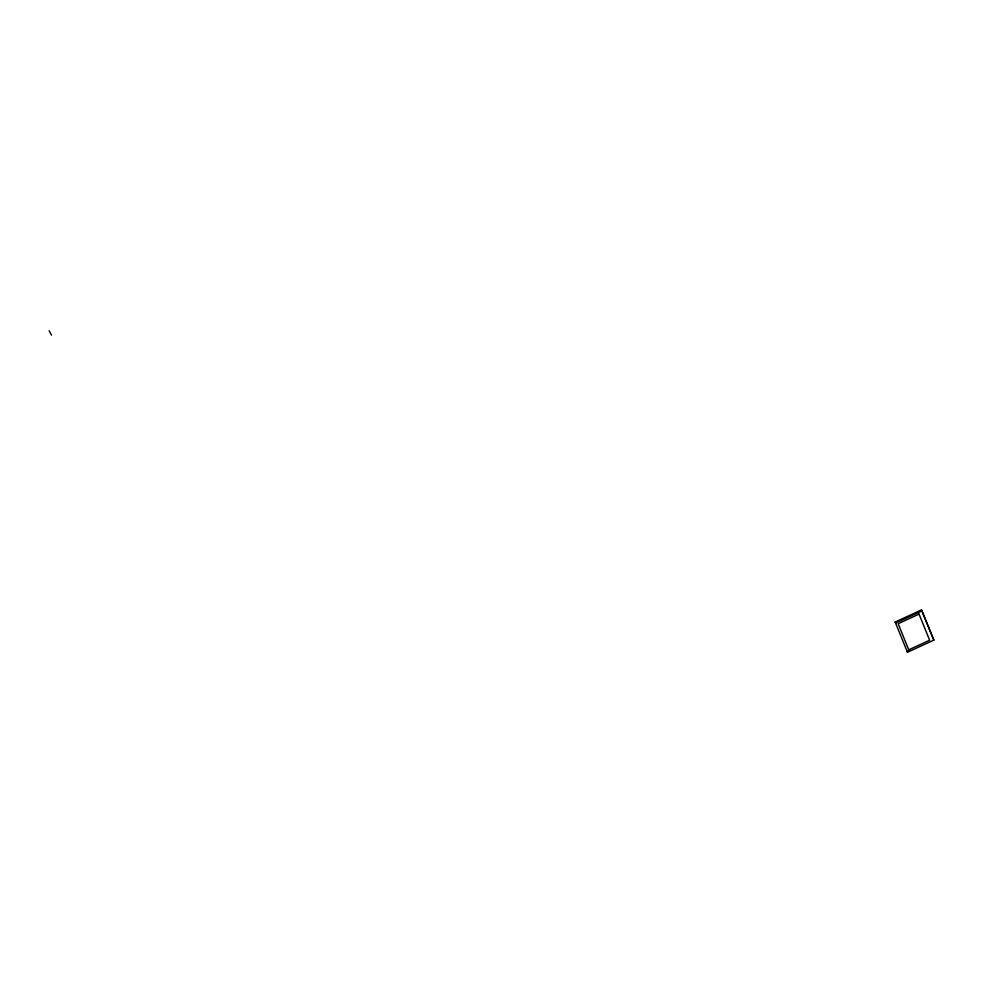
<?xml version="1.0" encoding="UTF-8"?>
<svg xmlns="http://www.w3.org/2000/svg" width="983" height="983" viewBox="0 0 983 983"><rect width="100%" height="100%" fill="white"/><g stroke="black" fill="none" stroke-linecap="round" stroke-linejoin="round"><path stroke-width="1.47" d="M907.481 652.245L895.157 622.055L921.526 609.927L933.85 640.117L907.481 652.245L906.977 651.311L909.754 650.033M922.029 610.861L895.66 622.989L895.157 622.055M933.85 640.117L921.526 609.927M49.15 330.755L51.509 335.105M919.056 614.092L898.167 623.701L908.722 649.837L929.623 640.228L919.056 614.092"/></g></svg>
